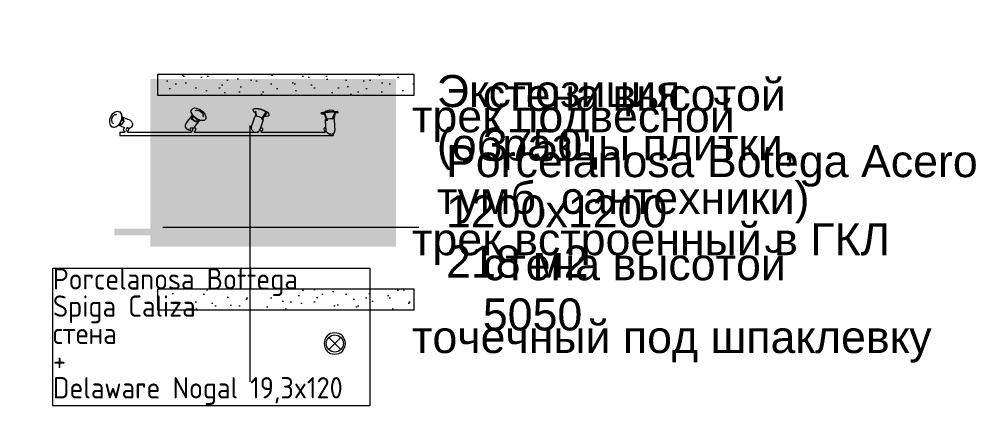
# Model space of a CAD drawing. Header units: millimetres. Extents: x 2336463 to 2579121, y 595385 to 778077.
# Drawn here: x 2487790 to 2492275, y 707344 to 709188 of the extents above; entities that cross this region are included whole.
import ezdxf

# ---------------------------------------------------------------- set-up
doc = ezdxf.new("R2010")
doc.units = ezdxf.units.MM
doc.header["$MEASUREMENT"] = 0
for name, color, linetype, lineweight in [('+ план экспозиций_Ном._пера__1', 7, 'Continuous', 13), ('+возводимые стены шриховка_Ном._пера__1', 7, 'Continuous', 13), ('+план полов_Ном._пера__1', 7, 'Continuous', 13), ('+размер планировка_Ном._пера__1', 7, 'Continuous', 13), ('MEP - Электрооборудование.ЭО_Ном._пера__1', 7, 'Continuous', 13)]:
    doc.layers.add(name, color=color, linetype=linetype, lineweight=lineweight)
for name, color, linetype, lineweight, true_color in [('+возводимые стены шриховка_Ном._пера__183', 7, 'Continuous', 0, 0xe8e8e8), ('+размер планировка_Ном._пера__9', 7, 'Continuous', 15, 0x3dad99), ('MEP - Электрооборудование.ЭО_Ном._пера__58', 7, 'Continuous', 5, 0xdf0000)]:
    doc.layers.add(name, color=color, linetype=linetype, lineweight=lineweight, true_color=true_color)
doc.styles.add('СГЕНЕРИР_СТИЛЬ_1', font='arial.ttf')
doc.styles.add('СГЕНЕРИР_СТИЛЬ_4', font='isocp.shx')
pattern_1 = [(0, (2086872, 585813.7), (0, 1200), []), (90, (2086872, 585813.7), (-1200, 0), [])]
pattern_2 = [(45, (2086872.015, 585988.686), (-55.684659, 55.684659), [0, -52.5, 0, -78.75]), (110, (2087047.015, 585988.686), (74.000794, 26.934086), [0, -38.5, 0, -66.5])]

# ---------------------------------------------------------------- blocks, each defined once
blk = doc.blocks.new('Набор Источников Света Настенный 25_6')
at = {"layer": 'MEP - Электрооборудование.ЭО_Ном._пера__58', "color": 12, "linetype": 'Continuous', "lineweight": 5, "true_color": 0xdf0000}
for p, q in [((500, 0), (-500, 0)), ((500, -8), (500, 0)), ((-508.7, -19.6), (-509.8, -27.7)), ((-509.8, -27.7), (-508.8, -41.6)), ((-508.8, -41.6), (-506.4, -77.3)), ((-504.6, -12.5), (-508.7, -19.6)), ((-498.2, -7.5), (-504.6, -12.5)), ((-500, -8), (-500, 0)), ((-500, -8.9), (-500, -8)), ((-497.6, -7.2), (-498.2, -7.5)), ((-490.2, -5.3), (-497.6, -7.2)), ((-490.2, -5.3), (-482.8, -6.2)), ((-482.1, -6.4), (-482.8, -6.2)), ((-482.1, -6.4), (-475, -10.4)), ((-475, -10.4), (-470, -16.9)), ((-470, -16.9), (-467.9, -24.8)), ((-467.1, -22.9), (-467.9, -25.1)), ((-467.9, -24.8), (-466.9, -38.7)), ((-467.4, -32.3), (-466.3, -34.2)), ((-465.4, -20.9), (-467.1, -22.9)), ((-467.1, -36), (-462.2, -36)), ((-466.9, -38.7), (-464.5, -74.4)), ((-466.3, -34.2), (-464.4, -35.7)), ((-466, -20), (-463.3, -20)), ((-463.3, -20), (-465.4, -20.9)), ((-464.4, -35.7), (-462.2, -36)), ((-163.1, -16), (-463.6, -16)), ((-463.6, -20), (-463.6, -16)), ((-461.2, -20.3), (-463.3, -20)), ((-462.2, -36), (-460.2, -35.1)), ((-459.3, -21.8), (-461.2, -20.3)), ((-460.2, -35.1), (-458.5, -33.1)), ((-457.9, -24.2), (-459.3, -21.8)), ((-458.5, -33.1), (-457.5, -30.3)), ((-457.3, -27.2), (-457.9, -24.2)), ((-457.5, -30.3), (-457.3, -27.2)), ((-162.3, -41.9), (-173.4, -74.2)), ((-169.4, -27.6), (-168.8, -24.5)), ((-169.1, -30.6), (-169.4, -27.6)), ((-167.9, -33.3), (-169.1, -30.6)), ((-168.8, -24.5), (-167.5, -22)), ((-166.1, -35.2), (-167.9, -33.3)), ((-167.5, -22), (-165.5, -20.4)), ((-164, -36), (-166.1, -35.2)), ((-165.5, -20.4), (-163.3, -20)), ((-161.8, -35.6), (-164, -36)), ((-164, -36), (-160.2, -36)), ((-163.3, -20), (-161.2, -20.8)), ((-163.3, -20), (-160.8, -20)), ((-163.1, -20), (-163.1, -16)), ((-157.9, -29.3), (-162.3, -41.9)), ((-159.8, -34), (-161.8, -35.6)), ((-161.2, -20.8), (-159.4, -22.7)), ((-159, -32.4), (-159.8, -34)), ((-159.4, -22.7), (-158.3, -25.4)), ((-158.3, -25.4), (-157.9, -28.4)), ((-157.9, -28.4), (-158.3, -30.4)), ((-153.9, -22.5), (-157.9, -29.3)), ((-152.2, -20.7), (-153.9, -22.5)), ((-146.2, -16.4), (-152.2, -20.7)), ((-144.2, -16), (-150.3, -16)), ((-150.3, -19.3), (-150.3, -16)), ((-138.9, -15), (-146.2, -16.4)), ((-137.1, -14.7), (-138.9, -15)), ((-134.6, -15), (-137.1, -14.7)), ((-131.6, -15.8), (-134.6, -15)), ((-128.7, -16.9), (-131.6, -15.8)), ((150.3, -16), (-131, -16)), ((-126.3, -18.2), (-128.7, -16.9)), ((-124.8, -19.6), (-126.3, -18.2)), ((-124.8, -19.6), (-120.1, -24.8)), ((-118, -42.1), (-122.4, -54.8)), ((-119.3, -26.9), (-120.1, -24.8)), ((-119.3, -26.9), (-117.1, -34.4)), ((-117.1, -34.4), (-118, -42.1)), ((146.2, -43.4), (128.3, -67.2)), ((143.9, -27.5), (144.4, -24.5)), ((144.2, -30.6), (143.9, -27.5)), ((145.2, -33.3), (144.2, -30.6)), ((144.4, -24.5), (145.7, -22)), ((146.9, -35.2), (145.2, -33.3)), ((145.7, -22), (147.5, -20.4)), ((151.8, -36), (146.2, -43.4)), ((148.9, -36), (146.9, -35.2)), ((147.5, -20.4), (149.5, -20)), ((163.8, -36), (148.9, -36)), ((150.3, -20), (149.5, -20)), ((150.3, -21.4), (150.3, -16)), ((158.8, -27.5), (159.3, -24.5)), ((159, -30.6), (158.8, -27.5)), ((160.1, -33.3), (159, -30.6)), ((159.3, -24.5), (160.5, -22)), ((161.8, -35.2), (160.1, -33.3)), ((160.5, -22), (162.3, -20.4)), ((164.4, -20), (161.6, -20)), ((163.8, -36), (161.8, -35.2)), ((162.3, -20.4), (164.4, -20)), ((463.6, -16), (163.1, -16)), ((163.1, -20), (163.1, -16)), ((165.9, -35.6), (163.8, -36)), ((164.4, -20), (166.4, -20.8)), ((167.7, -34), (165.9, -35.6)), ((166.4, -20.8), (168.1, -22.7)), ((168.9, -31.5), (167.7, -34)), ((168.1, -22.7), (169.2, -25.4)), ((171.6, -24.2), (168.9, -24.8)), ((169.4, -28.5), (168.9, -31.5)), ((169.2, -25.4), (169.4, -28.5)), ((171.6, -24.2), (176.4, -25)), ((176.4, -25), (181.4, -27.4)), ((182.2, -28), (181.4, -27.4)), ((182.2, -28), (184.7, -29.9)), ((184.7, -29.9), (185.9, -31)), ((185.9, -31), (189.3, -35.3)), ((189.3, -35.3), (191, -39.5)), ((191, -39.5), (191.5, -45.3)), ((440.7, -48.3), (442.6, -42.8)), ((442.6, -42.8), (445.8, -38.2)), ((445.8, -38.2), (449.7, -35.1)), ((449.7, -35.1), (454.3, -33.1)), ((454.3, -33.1), (458.2, -32)), ((457.6, -25.7), (457.4, -28.8)), ((457.4, -28.8), (458.1, -31.8)), ((458.7, -23), (457.6, -25.7)), ((458.1, -31.8), (459.6, -34.2)), ((460.5, -21), (458.7, -23)), ((459.6, -34.2), (461.6, -35.7)), ((462.7, -20), (460.5, -21)), ((461.6, -35.7), (463.9, -36)), ((465, -20.3), (462.7, -20)), ((465.2, -20), (462.7, -20)), ((463.6, -20), (463.6, -16)), ((463.9, -36), (466.1, -35)), ((465.6, -36), (463.9, -36)), ((467, -21.8), (465, -20.3)), ((466.1, -35), (467.9, -33)), ((468.5, -24.2), (467, -21.8)), ((467.9, -33), (469, -30.3)), ((469.2, -27.2), (468.5, -24.2)), ((469, -30.3), (469.2, -27.2)), ((477.3, -36), (475.6, -36)), ((475.7, -36), (480.6, -37.9)), ((500, -16), (476.4, -16)), ((476.4, -21.6), (476.4, -16)), ((478.4, -20.3), (476.4, -20.1)), ((477.3, -36), (479.5, -35)), ((480.4, -21.8), (478.4, -20.3)), ((479.5, -35), (481.3, -33)), ((481.9, -24.2), (480.4, -21.8)), ((480.6, -37.9), (505.1, -47.8)), ((481.3, -33), (482.4, -30.3)), ((482.6, -27.2), (481.9, -24.2)), ((482.4, -30.3), (482.6, -27.2)), ((500, -11.1), (500, -8)), ((500, -13.7), (500, -11.1)), ((500, -15.4), (500, -13.7)), ((500, -16), (500, -15.4)), ((504.7, -48.1), (515.2, -39.8)), ((506.1, -48.7), (516.7, -40.4)), ((515.2, -39.8), (526.1, -36.9)), ((516.7, -40.4), (527.6, -37.4)), ((526.1, -36.9), (535.7, -39.8)), ((527.6, -37.4), (537.2, -40.4)), ((537.2, -40.4), (535.7, -39.8)), ((537.2, -40.4), (544, -48.7)), ((-510.5, -105.4), (-504, -77.8)), ((-506.4, -77.3), (-506.4, -77.4)), ((-506.4, -77.4), (-504.6, -77.8)), ((-501.4, -77.9), (-505.3, -96.4)), ((-504.6, -77.8), (-499.9, -78)), ((-500.7, -77.9), (-504.3, -95)), ((-498.5, -83.2), (-504.2, -94.8)), ((-499.9, -78), (-493, -77.8)), ((-498.2, -77.9), (-498.5, -83.2)), ((-493, -77.8), (-485, -77.4)), ((-485, -77.4), (-477, -76.7)), ((-477, -76.7), (-471.1, -76)), ((-472.6, -76.2), (-471.5, -81.3)), ((-457.8, -105.4), (-471.7, -68.2)), ((-471.5, -81.3), (-467.3, -87.7)), ((-471.3, -76), (-461.1, -105.4)), ((-457.1, -105.3), (-470.8, -68.6)), ((-468.2, -75.5), (-465.9, -75.1)), ((-465.9, -75.1), (-464.5, -74.5)), ((-464.5, -74.4), (-464.5, -74.5)), ((-188.1, -107.2), (-165.8, -74)), ((-187.5, -107.7), (-164.9, -74)), ((-167.2, -81.2), (-184.2, -107.7)), ((-176.2, -88.6), (-180.6, -91.1)), ((-174.9, -87.5), (-176.2, -88.6)), ((-173.4, -74.2), (-172.2, -77.2)), ((-173.4, -74.2), (-173.4, -74.2)), ((-172.2, -77.2), (-169.5, -79.5)), ((-167.3, -81.1), (-161.8, -84.2)), ((-161.8, -84.2), (-154.3, -87.1)), ((-154.3, -87.1), (-146.6, -89.1)), ((-146.6, -89.1), (-139.9, -89.8)), ((-142.4, -89.5), (-142.6, -90.5)), ((-139.9, -89.8), (-135.3, -89.1)), ((-138.8, -89.6), (-139.5, -103.8)), ((-136.4, -107.7), (-136.1, -89.2)), ((-135.3, -89.1), (-133.5, -87.1)), ((-122.4, -54.8), (-133.5, -87)), ((-133.5, -87), (-133.5, -87.1)), ((95.9, -87.9), (96.6, -78.2)), ((100.5, -99.3), (95.9, -87.9)), ((96.6, -78.2), (102.4, -71.7)), ((96.6, -78.2), (97.6, -76.9)), ((97.6, -76.9), (103.4, -70.4)), ((102.4, -71.7), (112.4, -69.5)), ((103.4, -70.4), (113.4, -68.1)), ((109.1, -94), (109.5, -88.4)), ((110.1, -86.7), (109.5, -88.4)), ((112.4, -69.5), (125.1, -71.7)), ((113.4, -68.1), (126.1, -70.4)), ((125.1, -71.7), (138.6, -78.2)), ((126.1, -70.4), (139.6, -76.9)), ((128, -71.3), (128.3, -67.3)), ((128.3, -67.3), (131.3, -63.9)), ((128.3, -67.2), (128.3, -67.3)), ((128.9, -71.7), (129.2, -67.8)), ((129.2, -67.8), (132, -64.6)), ((131.3, -63.9), (136.6, -62.7)), ((132, -64.6), (137, -63.5)), ((133.3, -73.3), (132.5, -73.5)), ((142.3, -64.4), (133.3, -73.3)), ((136.6, -62.7), (143.3, -63.9)), ((137, -63.5), (143.4, -64.6)), ((138.6, -78.2), (150.8, -87.9)), ((139.6, -76.9), (151.8, -86.6)), ((143.3, -63.9), (150.3, -67.3)), ((143.4, -64.6), (150.1, -67.8)), ((150.1, -67.8), (156.2, -72.7)), ((150.3, -67.3), (156.8, -72.4)), ((150.8, -87.9), (159.9, -99.3)), ((151.8, -86.6), (160.9, -98)), ((160.4, -77.9), (154.3, -89.4)), ((154.3, -86.5), (154.3, -89.7)), ((156.2, -72.7), (160.7, -78.4)), ((161.2, -78.4), (156.6, -92.6)), ((156.8, -72.4), (161.5, -78.4)), ((159, -95.6), (165.2, -73.5)), ((159.5, -96.2), (165.7, -73.9)), ((163.6, -89.4), (160.5, -92.8)), ((160.7, -78.4), (161, -79)), ((162.7, -88.9), (161, -90.8)), ((163, -84.1), (162.7, -88.9)), ((162.9, -83.9), (163, -84.1)), ((163.3, -82.7), (163.9, -84.4)), ((181.5, -65.6), (163.6, -89.4)), ((163.9, -84.4), (163.6, -89.4)), ((163.6, -89.4), (163.6, -89.4)), ((188.5, -56.2), (181.5, -65.6)), ((191.2, -50), (188.5, -56.2)), ((191.5, -45.3), (191.2, -50)), ((440.2, -53.7), (440.7, -48.3)), ((441.3, -58.3), (440.2, -53.7)), ((441.3, -58.3), (443.4, -63.4)), ((446.7, -67.4), (443.4, -63.4)), ((446.7, -67.4), (451.7, -71.1)), ((451.7, -71.1), (461.6, -75.1)), ((461.6, -75.1), (487.1, -85.3)), ((491, -74.8), (476.9, -65.5)), ((491.3, -73.9), (477.4, -64.7)), ((482, -74.5), (482.4, -69.1)), ((483.6, -81), (482, -74.5)), ((482.6, -66.8), (485.4, -59.1)), ((482.7, -74.1), (483.1, -69.6)), ((484.2, -80.3), (482.7, -74.1)), ((482.8, -73.1), (490.6, -77.9)), ((482.9, -66.8), (491.9, -72.4)), ((483.3, -66.8), (485.9, -59.5)), ((483.3, -67), (483.3, -66.8)), ((487.2, -85.4), (483.6, -81)), ((487.6, -84.4), (484.2, -80.3)), ((485.4, -59.1), (489.9, -52.5)), ((485.9, -59.5), (490.2, -53.3)), ((487.1, -85.3), (487.2, -85.4)), ((490, -86.2), (487.2, -85.4)), ((490, -85.2), (487.6, -84.4)), ((489.7, -89.9), (490.9, -75.2)), ((489.9, -52.5), (495.4, -48.2)), ((490.2, -53.3), (495.5, -49.1)), ((490.9, -52.7), (500.1, -54.8)), ((490.9, -75.2), (496.1, -60.5)), ((491.1, -90.4), (492.3, -75.8)), ((492.3, -75.8), (497.6, -61.1)), ((495.4, -48.2), (501.1, -46.6)), ((495.5, -49.1), (500.9, -47.7)), ((496.1, -60.5), (504.7, -48.1)), ((497.6, -61.1), (506.1, -48.7)), ((500.9, -47.7), (504.3, -48.7)), ((501.1, -46.6), (505, -47.8)), ((534.2, -85), (529.7, -91.6)), ((529.9, -54.6), (531.1, -55.7)), ((531.1, -55.7), (535.1, -60.5)), ((537, -77.3), (534.2, -85)), ((535.1, -60.5), (536, -63)), ((536, -63), (537.7, -69.6)), ((537.7, -69.6), (537, -77.3)), ((545.9, -75.8), (540.6, -90.4)), ((544, -48.7), (547.1, -61.1)), ((547.1, -61.1), (545.9, -75.8)), ((-520.7, -106.8), (-523.4, -108)), ((-523.4, -108), (-520, -108.9)), ((-523.2, -110), (-523.4, -108)), ((-523.2, -110), (-519.8, -110.9)), ((-512.3, -105.3), (-520.7, -106.8)), ((-520, -108.9), (-511, -109.2)), ((-519.8, -110.9), (-510.9, -111.2)), ((-510.4, -105), (-512.3, -105.3)), ((-511, -109.2), (-497.9, -108.9)), ((-510.9, -111.2), (-497.7, -110.9)), ((-508, -105.4), (-510.5, -105.4)), ((-507.4, -99.5), (-508.3, -103.2)), ((-508.3, -103.2), (-507.9, -107)), ((-504.2, -94.8), (-507.4, -99.5)), ((-506.4, -111.1), (-504, -114.1)), ((-504, -114.1), (-500.5, -116.2)), ((-500.5, -116.2), (-499, -116.6)), ((-499, -116.6), (-482.6, -117.7)), ((-497.9, -108.9), (-482.5, -108)), ((-497.7, -110.9), (-482.4, -110)), ((-466.3, -114.3), (-482.6, -117.7)), ((-482.5, -108), (-467.3, -106.8)), ((-482.4, -110), (-467.2, -108.7)), ((-467.3, -106.8), (-454.6, -105.3)), ((-467.2, -108.7), (-454.5, -107.3)), ((-466.3, -114.3), (-465.1, -113.8)), ((-462, -111.2), (-465.1, -113.8)), ((-460, -107.9), (-462, -111.2)), ((-461.1, -105.4), (-457.8, -105.4)), ((-455.9, -101.4), (-458.6, -101.4)), ((-457.1, -105.3), (-457.8, -105.4)), ((-447, -101.7), (-455.9, -101.4)), ((-454.6, -105.3), (-446.3, -103.8)), ((-454.5, -107.3), (-446.1, -105.8)), ((-443.6, -102.5), (-447, -101.7)), ((-446.3, -103.8), (-443.6, -102.5)), ((-446.1, -105.8), (-443.4, -104.5)), ((-443.4, -104.5), (-443.6, -102.5)), ((-201.2, -96.8), (-200.6, -95)), ((-201.2, -96.8), (-198.9, -102.4)), ((-197.1, -91.2), (-200.6, -95)), ((-200.6, -95), (-198.3, -100.6)), ((-198.9, -102.4), (-191.2, -109)), ((-198.3, -100.6), (-190.6, -107.2)), ((-188.4, -89.9), (-197.1, -91.2)), ((-191.2, -109), (-179.2, -115.7)), ((-190.6, -107.2), (-178.6, -113.9)), ((-180, -90.8), (-188.4, -89.9)), ((-188.1, -107.2), (-187.5, -107.7)), ((-184.2, -107.7), (-187.5, -107.7)), ((-184.8, -96.3), (-185.8, -99.7)), ((-182.6, -93.3), (-184.8, -96.3)), ((-180.6, -91.1), (-182.6, -93.3)), ((-179.2, -115.7), (-164.8, -121.3)), ((-178.6, -113.9), (-164.2, -119.5)), ((-177.5, -116.4), (-172.7, -119)), ((-172.7, -119), (-166.3, -121.5)), ((-166.3, -121.5), (-159.8, -123.2)), ((-164.8, -121.3), (-150.1, -125.1)), ((-164.2, -119.5), (-149.5, -123.3)), ((-159.8, -123.2), (-156.1, -123.6)), ((-150.1, -125.1), (-137.4, -126.4)), ((-149.5, -123.3), (-136.8, -124.6)), ((-142.6, -90.5), (-139.9, -102.7)), ((-139.5, -89.7), (-140.1, -102.1)), ((-139.9, -102.7), (-137.9, -107.7)), ((-138.1, -111.4), (-139.4, -114.7)), ((-137.9, -107.7), (-138.1, -111.4)), ((-137.9, -107.7), (-136.4, -107.7)), ((-137.4, -126.4), (-128.7, -125.1)), ((-136.8, -124.6), (-128.1, -123.3)), ((-134.6, -107.2), (-136.4, -106.3)), ((-126.9, -113.9), (-134.6, -107.2)), ((-128.7, -125.1), (-125.2, -121.3)), ((-128.1, -123.3), (-124.6, -119.5)), ((-124.6, -119.5), (-126.9, -113.9)), ((-125.2, -121.3), (-124.6, -119.5)), ((109.5, -110.7), (100.5, -99.3)), ((109.1, -94), (109.5, -96.9)), ((111.9, -102.9), (109.5, -96.9)), ((121.8, -120.4), (109.5, -110.7)), ((116.6, -108.9), (111.9, -102.9)), ((116.6, -108.9), (117.1, -109.6)), ((122.6, -113.9), (117.1, -109.6)), ((135.3, -126.9), (121.8, -120.4)), ((128.6, -116.7), (122.6, -113.9)), ((130.2, -117.4), (128.6, -116.7)), ((136.9, -118.6), (130.2, -117.4)), ((148, -129.2), (135.3, -126.9)), ((139.6, -118.1), (136.9, -118.6)), ((145.4, -116.8), (139.6, -118.1)), ((146.8, -115.8), (145.4, -116.8)), ((158, -126.9), (148, -129.2)), ((163.8, -120.4), (158, -126.9)), ((159.9, -99.3), (164.5, -110.7)), ((160.5, -92.8), (160.4, -92.9)), ((160.9, -98), (165.5, -109.4)), ((164.5, -110.7), (163.8, -120.4)), ((163.8, -120.4), (164.8, -119.1)), ((165.5, -109.4), (164.8, -119.1)), ((492.7, -102.3), (489.7, -89.9)), ((494.1, -102.9), (491.1, -90.4)), ((499.6, -110.6), (492.7, -102.3)), ((501, -111.2), (494.1, -102.9)), ((501, -111.2), (499.6, -110.6)), ((510.6, -114.1), (501, -111.2)), ((521.5, -111.2), (510.6, -114.1)), ((514, -98.7), (515.6, -98.8)), ((522, -97.1), (515.6, -98.8)), ((532, -102.9), (521.5, -111.2)), ((522, -97.1), (524.2, -96)), ((529.7, -91.6), (524.2, -96)), ((540.6, -90.4), (532, -102.9))]:
    blk.add_line(p, q, dxfattribs=at)
blk = doc.blocks.new('Встраиваемый Точечный Светильник 25')
at = {"layer": 'MEP - Электрооборудование.ЭО_Ном._пера__58', "color": 12, "linetype": 'Continuous', "lineweight": 5, "true_color": 0xdf0000}
for q in [(-28.3, 28.3), (-28.3, -28.3), (28.3, 28.3), (28.3, -28.3)]:
    blk.add_line((0, 0), q, dxfattribs=at)
at = {"layer": 'MEP - Электрооборудование.ЭО_Ном._пера__58', "color": 12, "linetype": 'Continuous', "lineweight": 5, "true_color": 0xdf0000, "flags": 128}
blk.add_lwpolyline([(50, 0, 1), (-50, 0, 1)], format="xyb", close=True, dxfattribs=at)
at = {"layer": 'MEP - Электрооборудование.ЭО_Ном._пера__58', "color": 12, "linetype": 'Continuous', "lineweight": 5, "true_color": 0xdf0000}
blk.add_circle((0, 0), 40, dxfattribs=at)

msp = doc.modelspace()

# ---------------------------------------------------------------- hatches: boundary and pattern name
at = {"layer": '+возводимые стены шриховка_Ном._пера__183', "linetype": 'Continuous', "lineweight": 0, "true_color": 0xe8e8e8}
h = msp.add_hatch(dxfattribs=at)
h.set_pattern_fill('Штукатурка__Гипс_01', color=254, style=0, pattern_type=2)
h.set_pattern_definition(pattern_2)
h.paths.add_polyline_path([(2488440.1, 708930.2), (2489640.1, 708930.2), (2489640.1, 708830.2), (2488440.1, 708830.2)])
h = msp.add_hatch(dxfattribs=at)
h.set_pattern_fill('Штукатурка__Гипс_01', color=254, style=0, pattern_type=2)
h.set_pattern_definition(pattern_2)
h.paths.add_polyline_path([(2488440.1, 707925.2), (2489640.1, 707925.2), (2489640.1, 707825.2), (2488440.1, 707825.2)])
at = {"layer": '+план полов_Ном._пера__1', "linetype": 'Continuous', "lineweight": 13}
h = msp.add_hatch(dxfattribs=at)
h.set_pattern_fill('Сетка_1200х1200', style=0, pattern_type=2)
h.set_pattern_definition(pattern_1)
h.paths.add_polyline_path([(2478948.1, 710628.3), (2478948.1, 710879.9), (2473847.1, 710879.9), (2473847.1, 712656.4), (2473848.4, 712656.4), (2473848.4, 713484.4), (2474150.3, 713484.4), (2474150.3, 713861), (2474150.3, 714834.8), (2474655.3, 714834.8), (2474655.3, 715512.1), (2474052.4, 715512.1), (2474052.4, 716500.4), (2474050.3, 716500.4), (2474050.3, 716965.8), (2477335.2, 716965.8), (2477335.2, 717312), (2479008.9, 717312), (2479008.9, 716985.8), (2479267.2, 716985.8), (2480877.3, 716985.8), (2480877.3, 717315.8), (2482252.3, 717315.8), (2482252.3, 716570.8), (2482755, 716570.8), (2482755, 716961), (2484448.1, 716961), (2484727.4, 716961), (2484727.4, 717281.3), (2486379.8, 717281.3), (2486379.8, 716944.3), (2486588.1, 716944.3), (2486588.1, 716945.3), (2489504.9, 716945.3), (2489504.9, 712656.7), (2489504.9, 712245.1), (2487540, 712245.1), (2487540, 712245.9), (2487348.6, 712245.9), (2485984.9, 712245.9), (2485984.9, 712125.1), (2487348.6, 712125.1), (2487348.6, 711366.5), (2487540, 711366.5), (2487579.8, 711366.5), (2487579.8, 709148.7), (2487579.8, 709135.4), (2485986.6, 709135.4), (2485986.6, 708847.9), (2485986.7, 708847.9), (2485986.7, 701807.7), (2485986.7, 701507.1), (2485986.7, 697660.1), (2485988, 697660.1), (2485988, 694310.7), (2485986.7, 694310.7), (2485986.7, 694010.7), (2487589.3, 694010.7), (2487589.3, 690742.6), (2487516.5, 690736.1, -0.000118), (2487516.6, 690735.6), (2487587.2, 690742.4, -0.000396), (2487587.3, 690740.2, -0.342625), (2486386.8, 689334.6, -0.000421), (2486384.5, 689334.3), (2486384.8, 689332.2), (2483593.3, 689332.2), (2479499.4, 689332.2), (2478989.4, 689332.2), (2478989.4, 690566.8), (2478899.4, 690566.8), (2478899.4, 692071.8), (2479409.7, 692071.8), (2479409.7, 692610.8), (2478994.4, 692610.8), (2478994.4, 693615.4), (2479499.4, 693615.4), (2481099.4, 693615.4), (2481099.4, 694103.2), (2482744.3, 694103.2), (2482744.3, 693615.4), (2483349.3, 693615.4), (2483349.3, 694010.7), (2484745.7, 694010.7), (2484745.7, 697660.1), (2484747.1, 697660.1), (2484747.1, 701507.1), (2484747.1, 702214.4), (2483392.7, 702214.4), (2483392.7, 704178), (2482933.1, 704178), (2482698.2, 704178), (2482698.2, 701224.7), (2481074.4, 701224.7), (2481074.4, 704011), (2480462.2, 704011), (2480462.2, 703617), (2479416.3, 703617), (2479416.3, 703616.4), (2478567.2, 703616.4), (2478567.2, 703599.4), (2475467.2, 703599.4), (2475467.2, 705401.1), (2473877.2, 705401.1), (2473877.2, 706611.6), (2474188.4, 706611.6), (2474188.4, 707984.1), (2473844.2, 707984.1), (2473844.2, 710628.3)])
h.paths.add_polyline_path([(2480553.3, 710237), (2480841.9, 710237), (2480841.9, 708271.4), (2480841.9, 707227.4), (2480841.9, 706912.3), (2481733.8, 706912.3), (2481733.8, 706985.3), (2482661.5, 706985.3), (2482661.5, 706602.6), (2482663.2, 706602.6), (2482663.2, 705692.7), (2482659.9, 705692.7), (2482659.9, 705398.6), (2484744.3, 705398.6), (2484744.3, 709982), (2482588.8, 709982), (2482588.8, 709923.7), (2481714, 709923.7), (2481714, 709985.2), (2481141.6, 709985.2), (2481141.6, 711620.7), (2481680.9, 711620.7), (2482703.1, 711620.7), (2482703.1, 712596), (2483444, 712596), (2483444, 712927.6), (2483445.7, 712927.6), (2483445.7, 713531.8), (2483445.7, 713808), (2482903.2, 713808), (2482903.2, 713811.3), (2481333.2, 713811.3), (2481333.2, 713812.6), (2481143.2, 713812.6), (2481143.2, 712830.7), (2480842.6, 712830.7), (2480842.6, 711636.4), (2480842.3, 711636.4), (2480842.3, 711256.1), (2480553.3, 711256.1)], flags=0)
h.paths.add_polyline_path([(2482903.2, 716167.8), (2482903.2, 716167.4), (2482932, 716167.4), (2482932, 716167.8)], flags=0)
h = msp.add_hatch(dxfattribs=at)
h.set_pattern_fill('Сетка_1200х1200', style=0, pattern_type=2)
h.set_pattern_definition(pattern_1)
h.paths.add_polyline_path([(2488464.5, 708690.4), (2489664.5, 708690.4), (2489664.5, 707490.4), (2488464.5, 707490.4)])
at = {"layer": '+размер планировка_Ном._пера__9', "linetype": 'Continuous', "lineweight": 0, "true_color": 0x0f2b26}
msp.add_hatch(color=118, dxfattribs=at).paths.add_polyline_path([(2489557.6, 708907.7), (2488405.4, 708907.7), (2488405.4, 708122.8), (2489557.6, 708122.8)])
at = {"layer": 'MEP - Электрооборудование.ЭО_Ном._пера__58', "linetype": 'Continuous', "lineweight": 5, "true_color": 0xdf0000}
msp.add_hatch(color=12, dxfattribs=at).paths.add_polyline_path([(2488235.7, 708206.3), (2489235.7, 708206.3), (2489235.7, 708176.3), (2488235.7, 708176.3)])

# ---------------------------------------------------------------- linework, layer by layer
at = {"layer": '+ план экспозиций_Ном._пера__1', "color": 7, "linetype": 'Continuous', "lineweight": 13, "flags": 128}
msp.add_lwpolyline([(2487948.5, 708021.8), (2489433.9, 708021.8), (2489433.9, 707376.7), (2487948.5, 707376.7)], close=True, dxfattribs=at)
at = {"layer": '+возводимые стены шриховка_Ном._пера__1', "color": 7, "linetype": 'Continuous', "lineweight": 13, "flags": 128}
for points in [[(2488440.1, 708930.2), (2489640.1, 708930.2), (2489640.1, 708830.2), (2488440.1, 708830.2)], [(2488440.1, 707925.2), (2489640.1, 707925.2), (2489640.1, 707825.2), (2488440.1, 707825.2)]]:
    msp.add_lwpolyline(points, close=True, dxfattribs=at)

# ---------------------------------------------------------------- block references
at = {"layer": 'MEP - Электрооборудование.ЭО_Ном._пера__58', "color": 12, "linetype": 'Continuous', "lineweight": 5, "true_color": 0xdf0000, "zscale": 1000}
for name, p, rotation in [('Набор Источников Света Настенный 25_6', (2488761.7, 708643.7), 180), ('Встраиваемый Точечный Светильник 25', (2489270, 707669.2), 90)]:
    msp.add_blockref(name, p, dxfattribs=dict(at, rotation=rotation))

# ---------------------------------------------------------------- texts
at = {"layer": '+ план экспозиций_Ном._пера__1', "color": 7, "linetype": 'Continuous', "lineweight": 13, "insert": (2487948.5, 708021.8), "char_height": 100, "attachment_point": 1, "line_spacing_factor": 0.764862, "style": 'СГЕНЕРИР_СТИЛЬ_4'}
msp.add_mtext('\\A1;{\\pql;\\Fisocp.shx;Porcelanosa Bottega \\P\\pql;\\Fisocp.shx;Spiga Caliza\\P\\pql;\\Fisocp.shx;стена\\P\\pql;\\Fisocp.shx;+ \\P\\pql;\\Fisocp.shx;Delaware Nogal 19,3x120}', dxfattribs=at)
at = {"layer": '+возводимые стены шриховка_Ном._пера__1', "color": 7, "linetype": 'Continuous', "lineweight": 13, "char_height": 150, "attachment_point": 1, "style": 'СГЕНЕРИР_СТИЛЬ_1'}
for s, insert, line_spacing_factor in [('\\A1;{\\pql;\\fArial|b0|i0|c204|p38;стена высотой\\P\\pql;\\fArial|b0|i0|c204|p38;3750}', (2489964, 708909), 0.94068), ('\\A1;{\\pql;\\fArial|b0|i0|c204|p38;стена высотой\\P\\pql;\\fArial|b0|i0|c204|p38;5050}', (2489964, 708115.5), 0.940294)]:
    msp.add_mtext(s, dxfattribs=dict(at, insert=insert, line_spacing_factor=line_spacing_factor))
at = {"layer": '+план полов_Ном._пера__1', "color": 7, "linetype": 'Continuous', "lineweight": 13, "insert": (2489791.4, 708598.3), "char_height": 150, "attachment_point": 1, "line_spacing_factor": 0.940447, "style": 'СГЕНЕРИР_СТИЛЬ_1'}
msp.add_mtext('\\A1;{\\pql;\\fArial|b0|i0|c204|p38;Porcelanosa Botega Acero\\fArial|b0|i0|c204|p38; \\P\\pql;\\fArial|b0|i0|c204|p38;1200х1200\\P\\pql;\\fArial|b0|i0|c204|p38;218 м2}', dxfattribs=at)
at = {"layer": '+размер планировка_Ном._пера__1', "color": 7, "linetype": 'Continuous', "lineweight": 13, "insert": (2489748.7, 708926.5), "char_height": 150, "attachment_point": 1, "style": 'СГЕНЕРИР_СТИЛЬ_1'}
msp.add_mtext('\\A1;{\\pql;\\fArial|b0|i0|c204|p38;Экспозиция\\P\\pql;\\fArial|b0|i0|c204|p38;(образцы плитки,\\P\\pql;\\fArial|b0|i0|c204|p38;тумб, сантехники)\\P\\pql;\\fArial|b0|i0|c204|p38;}', dxfattribs=at)
at = {"layer": 'MEP - Электрооборудование.ЭО_Ном._пера__1', "color": 7, "linetype": 'Continuous', "lineweight": 13, "char_height": 150, "attachment_point": 1, "style": 'СГЕНЕРИР_СТИЛЬ_1'}
for s, insert in [('\\A1;{\\pql;\\fArial|b0|i0|c204|p38;трек подвесной}', (2489631.8, 708808.6)), ('\\A1;{\\pql;\\fArial|b0|i0|c204|p38;трек \\fArial|b0|i0|c204|p38;встроенный в ГКЛ}', (2489631.8, 708232.7)), ('\\A1;{\\pql;\\fArial|b0|i0|c204|p38;т\\fArial|b0|i0|c204|p38;очечный под шпаклевку}', (2489631.8, 707774.6))]:
    msp.add_mtext(s, dxfattribs=dict(at, insert=insert))

doc.saveas('drawing.dxf')
